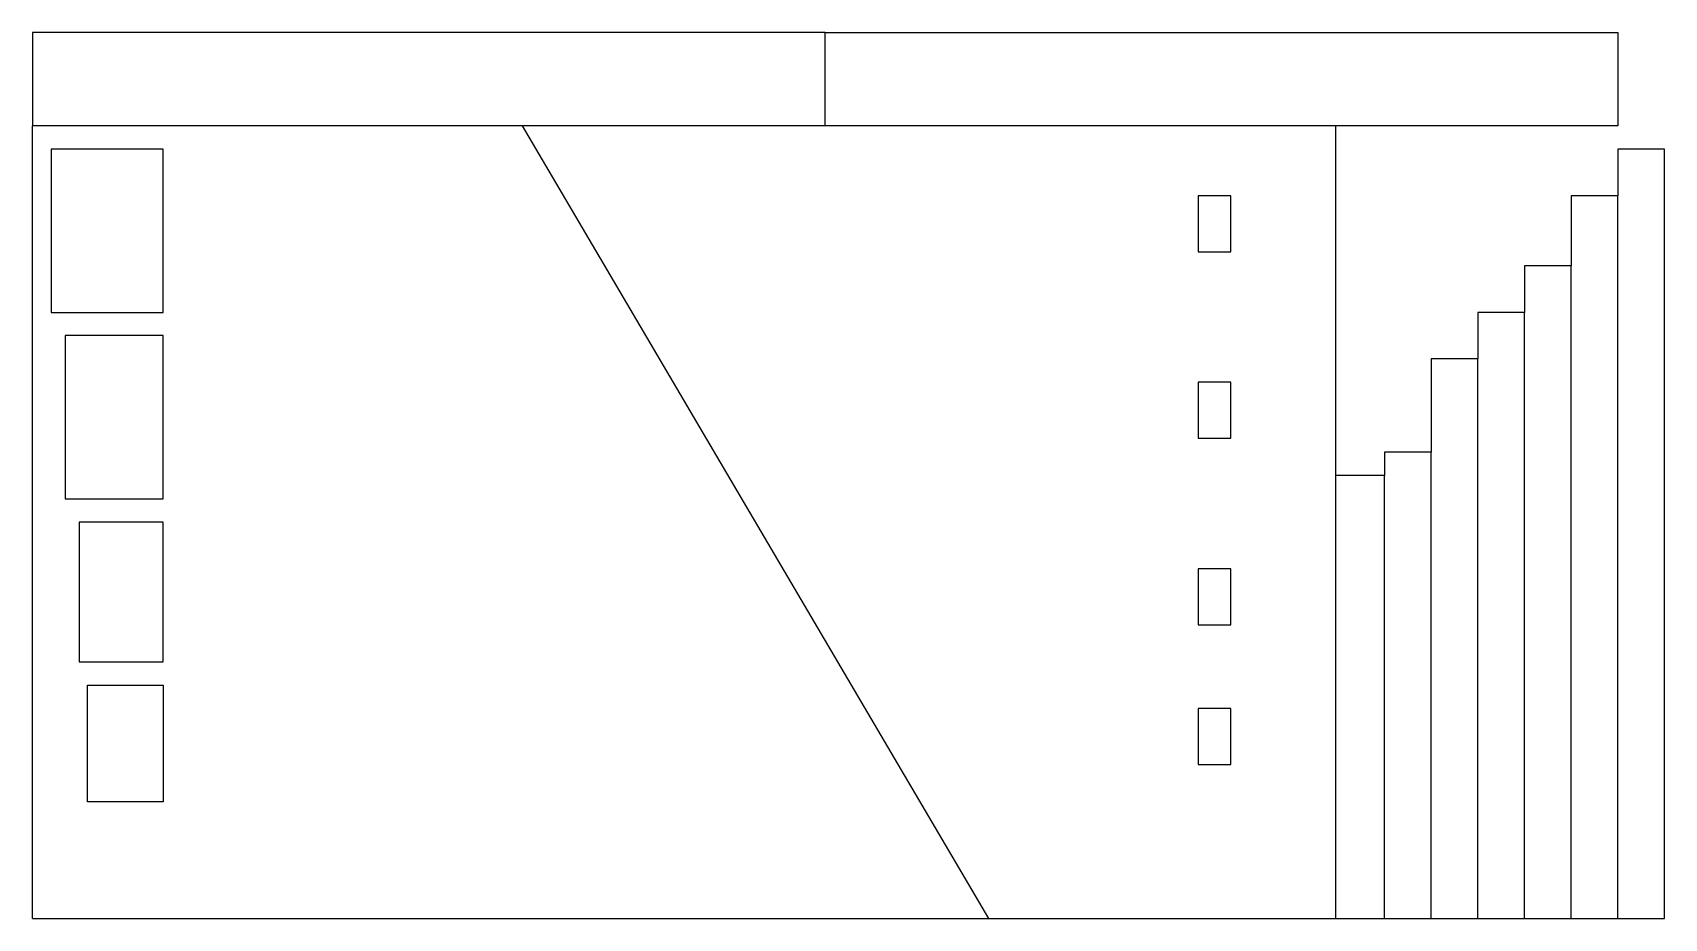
# Model space of a CAD drawing. Header units: millimetres. Extents: x -30 to 320, y 0 to 190.
import ezdxf

# ---------------------------------------------------------------- set-up
doc = ezdxf.new("R2010")
doc.units = ezdxf.units.MM
doc.layers.get('0').update_dxf_attribs({"linetype": 'CONTINUOUS'})

msp = doc.modelspace()

# ---------------------------------------------------------------- linework, layer by layer
for p, q in [((140, 190), (-30, 190)), ((-30, 190), (-30, 170)), ((140, 170), (140, 190)), ((140, 190), (310, 190)), ((310, 190), (310, 170)), ((249.53, 170), (-30, 170)), ((-30, 0), (-30, 170)), ((75, 170), (175, 0)), ((249.53, 0), (249.53, 170)), ((310, 170), (249.53, 170)), ((320, 165), (310, 165)), ((310, 165), (310, 155)), ((320, 0), (320, 165)), ((310, 155), (300, 155)), ((300, 155), (300, 140)), ((310, 0), (310, 155)), ((300, 140), (290, 140)), ((290, 140), (290, 130)), ((300, 0), (300, 140)), ((290, 130), (280, 130)), ((280, 130), (280, 120)), ((290, 0), (290, 130)), ((280, 120), (270, 120)), ((270, 120), (270, 100)), ((280, 0), (280, 120)), ((270, 100), (260, 100)), ((260, 100), (260, 95)), ((270, 0), (270, 100)), ((260, 95), (249.53, 95)), ((260, 0), (260, 95)), ((-30, 0), (249.53, 0)), ((249.53, 0), (260, 0)), ((260, 0), (270, 0)), ((270, 0), (280, 0)), ((280, 0), (290, 0)), ((290, 0), (300, 0)), ((300, 0), (310, 0)), ((310, 0), (320, 0))]:
    msp.add_line(p, q)
for points in [[(-2, 165), (-26, 165), (-26, 130), (-2, 130)], [(220, 155), (220, 143), (227, 143), (227, 155)], [(-23, 90), (-2, 90), (-2, 125), (-23, 125)], [(227, 103), (227, 115), (220, 115), (220, 103)], [(-20, 85), (-20, 55), (-2, 55), (-2, 85)], [(220, 63), (227, 63), (227, 75), (220, 75)], [(-18.25, 50), (-2, 50), (-2, 25), (-18.25, 25)], [(220, 33), (227, 33), (227, 45), (220, 45)]]:
    msp.add_lwpolyline(points, close=True)

doc.saveas('drawing.dxf')
